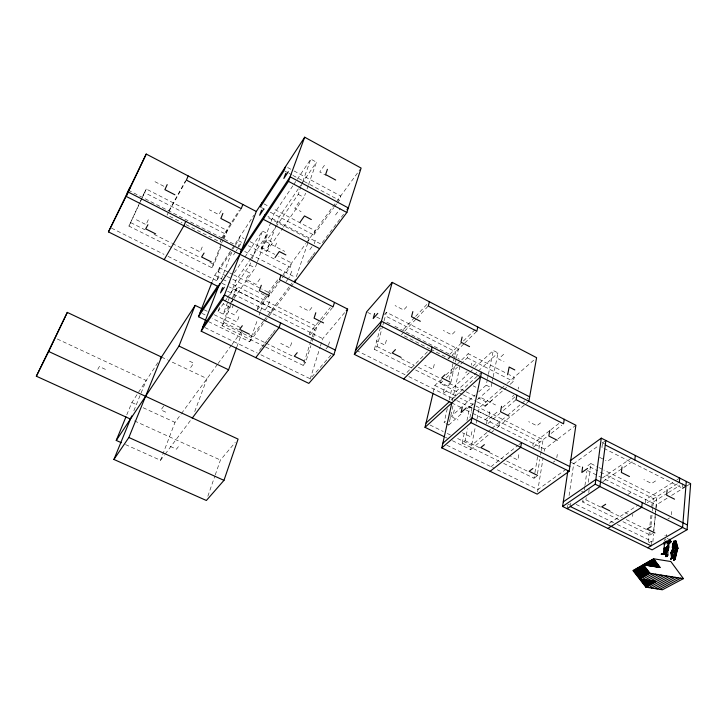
<?xml version="1.0" encoding="UTF-8"?>
<svg xmlns="http://www.w3.org/2000/svg" width="727" height="727" viewBox="0 0 727 727"><rect width="100%" height="100%" fill="white"/><g stroke="black" fill="none" stroke-linecap="round" stroke-linejoin="round"><path stroke-width="0.55" stroke-dasharray="3.63 2.73" d="M603.955 448.377L682.399 488.099L682.762 483.6M671.475 514.743L671.757 511.508M651.192 544.868L651.556 541.179L614.851 523.295M653.673 530.737L655.363 513.126M655.472 512.026L655.79 508.727M655.89 507.628L656.944 496.614L603.855 470.051M652.855 541.997L653.609 534.118M653.718 532.991L655.336 516.097M655.445 514.97L656.417 504.838L667.822 497.768M648.284 542.133L649.275 531.991M649.938 525.239L651.047 513.98M651.71 507.219L652.155 502.711L667.322 493.242M622.903 521.695L650.047 534.963L650.265 532.764M651.019 525.076L652.301 511.899M652.41 510.799L652.728 507.51M652.837 506.41L653.591 498.722L598.803 471.36M645.412 502.83L645.749 499.522L675.946 480.447M632.599 516.424L632.835 514.28M664.169 541.588L664.433 539.489M602.383 443.988L601.947 447.359L603.61 446.169M618.877 519.723L582.672 502.03L585.917 499.849L586.216 497.65M588.297 482.237L590.833 463.526L597.848 467.043M588.743 492.579L589.17 489.371M582.672 502.03L582.972 499.831M584.335 489.943L584.781 486.654M584.935 485.554L586.889 471.278M570.35 506.546L570.877 502.848M567.178 508.691L567.651 505.392M569.087 495.505L573.721 463.644L598.503 445.769M556.791 457.701L557.291 454.457M537.553 491.952L543.114 457.901M544.187 451.313L544.55 449.113L557.091 439.562M537.462 473.731L539.825 459.437M540.552 455.038L541.097 451.74M541.279 450.64L543.096 439.635L460.118 398.105M503.647 463.39L533.991 478.23L534.727 473.84M534.908 472.741L537.835 455.175M538.934 448.595L540.025 442.007L469.815 406.947L466.807 421.197M532.827 445.669L533.209 443.47L550.057 430.357M518.796 454.666L517.851 460L510.545 456.411M518.151 389.081L518.533 387.037M509.981 384.419L513.398 381.448L514.189 377.249L509.191 374.687M498.758 426.304L499.594 421.933L475.703 410.001M486.472 423.814L487.135 420.515L499.04 410.401M489.753 411.718L488.753 416.735L483.864 420.906M477.475 399.577L491.016 387.591L492.106 382.175M492.324 381.084L492.979 377.84M493.197 376.75L497.995 352.913L493.297 350.487L473.313 369.025M477.248 401.94L485.227 405.939L486.054 401.822L478.102 397.823M452.421 440.707L470.687 449.631L475.231 427.567M476.14 423.159L476.821 419.842M477.039 418.743L479.311 407.711L501.112 388.672M478.63 391.926L486.209 385.156L487.317 379.739M487.535 378.649L488.199 375.405M488.426 374.314L493.297 350.487M471.941 431.556L470.832 436.891L462.417 432.747M499.594 461.409L462.163 443.116L465.071 440.653L467.615 428.567M469.924 417.58L472.686 404.403L469.815 406.947M462.163 443.116L464.717 431.056M471.323 365.172L471.768 363.127M460.782 364.054L467.316 357.848L468.233 353.658L508.191 374.169M445.951 423.677L448.713 425.041L453.294 404.403M454.738 397.887L456.174 391.371L473.395 375.532M454.284 409.983L452.657 417.343L458.01 419.988M452.312 400.741L460.109 365.708M447.278 408.656L444.106 422.778L445.796 421.269M449.231 399.968L451.667 389.109L469.151 372.887M450.858 382.466L455.229 363.137M455.465 362.064L456.202 358.838M456.438 357.766L458.383 349.178L386.437 312.256L383.874 315.127M415.635 370.007L447.823 386.155L448.323 383.947M449.331 379.521L455.611 351.859L384.883 315.645M444.233 388.927L443.088 393.934L447.814 389.527M430.702 349.287L448.777 358.493L449.504 355.367M462.29 394.434L440.353 383.429L441.307 379.312M433.301 392.071L434.855 385.464L440.471 380.112M434.273 364.363L433.065 369.425L424.677 365.19M386.4 340.145L385.028 345.189L376.422 340.854M411.609 367.98L374.396 349.305L376.986 346.497L382.593 326.169M382.893 325.096L383.783 321.888M384.074 320.816L386.437 312.256M374.396 349.305L380.321 327.941M328.468 345.352L329.776 341.072M310.156 379.13L320.089 347.161M320.425 346.097L322.743 338.637L346.216 310.774M265.619 347.033L303.132 365.372L310.529 342.099M310.865 341.045L311.874 337.873M312.21 336.81L314.564 329.404L235.475 289.909L231.122 301.496M303.132 365.372L305.558 362.509L310.929 345.552M312.274 341.308L313.282 338.128M313.619 337.074L316.972 326.478L228.932 282.403M309.166 334.902L310.002 332.284L319.798 320.334M291.663 342.644L289.919 347.942L280.677 343.398M337.264 203.006L339.273 200.27L340.681 195.99L293.644 170.745M314.228 243.699L315.954 238.565M270.253 212.184L313.8 234.975L315.227 230.768L273.007 208.622M296.362 276.687L308.066 242.282M308.43 241.2L309.166 239.056L267.272 217.2M291.863 271.153L288.964 277.778M227.06 276.414L268.236 297.079L290.191 267.154L291.627 263.01L278.723 256.386M271.271 313.001L272.779 308.666L229.232 286.92M207.849 496.223L214.883 476.003M215.247 474.94L220.435 460.037L235.257 442.452M283.403 227.178L304.013 197.444L305.522 193.173M307.03 188.902L308.157 185.694M308.539 184.622L316.454 162.185L310.811 159.122L296.407 180.541M269.49 301.414L267.745 306.385L263.965 311.492M208.513 321.625L249.67 341.717L257.622 319.353M259.13 315.091L260.266 311.892M260.648 310.829L264.428 300.169M268.236 297.079L269.681 292.999L261.665 288.973M666.359 535.735L666.704 534.763L666.105 535.29M275.842 227.033L298.206 194.363L300.878 186.884M301.26 185.821L302.405 182.613M302.786 181.55L310.811 159.122M257.267 309.093L258.194 306.485L267.327 293.972M275.279 246.517L277.114 241.437M236.893 346.788L242.191 332.148M270.771 222.417L261.138 248.507L266.655 251.333L276.178 225.234M276.56 224.189L279.232 216.882L298.161 189.075M234.03 298.388L255.15 267.927L257.058 262.747M257.44 261.711L267.745 233.749L262.456 231.013L245.017 256.94M238.892 316.627L236.957 321.907L227.46 317.236M271.153 221.371L273.852 214.074L293.272 185.203M233.558 304.349L232.086 308.284L223.171 303.877M194.727 411.573L207.013 378.622L168.573 360.401M227.506 297.634L249.734 265.173L251.66 259.993M252.042 258.957L262.456 231.013M264.61 346.534L222.017 325.714L230.732 302.55M222.017 325.714L224.18 322.643L231.304 303.65M231.704 302.596L233.285 298.37M233.685 297.316L237.638 286.765L235.475 289.909M219.572 307.385L217.982 311.547L223.153 314.091L227.869 301.596M228.269 300.551L235.739 280.767L249.543 260.484M125.507 444.588L160.513 460.291L174.998 422.369L181.005 414.163M238.056 247.253L239.219 244.236M221.299 279.313L232.722 249.824M235.321 245.372L238.411 240.646L240.001 236.511L243.972 238.556M218.463 275.86L216.528 280.813L220.081 275.415M212.293 281.513L214.738 275.306L253.841 215.265M226.052 275.915L218.018 271.88L219.609 267.818L228.623 272.352M139.757 202.706L128.943 226.088L211.848 267.709L221.19 244.145M221.599 243.127L222.816 240.046M223.216 239.029L225.252 233.903L144.455 192.537L146.272 189.02L227.333 230.613L224.08 238.829M211.848 267.709L213.929 264.474L221.644 244.981M221.344 238.938L220.117 242.018L221.926 239.156M202.224 246.971L200.189 251.951L190.747 247.189M133.859 410.719L146.218 380.494L56.706 338.737M126.789 414.826L131.86 402.54L158.404 361.782M148.317 219.699L146.082 224.661L136.385 219.763M140.22 201.688L144.455 192.537M128.943 226.088L140.147 202.26M140.62 201.243L142.038 198.189M142.501 197.171L146.272 189.02M168.837 210.894L185.521 180.814M168.655 212.075L167.037 214.983L182.059 222.635M169.191 211.103L186.394 180.105M97.718 369.416L99.363 366.562L107.651 370.416M221.272 210.603L218.8 214.638L209.358 209.758M221.753 237.911L231.404 222.626M232.004 221.671L239.247 210.203M222.526 238.202L241.237 208.64M218.018 271.88L232.231 250.106M232.849 249.161L234.703 246.326M233.503 255.004L235.666 251.733M236.202 250.906L237.284 249.27M238.919 246.78L241.1 243.454M234.43 272.68L244.399 257.867M293.899 184.267L295.78 181.477M250.17 259.566L267.745 233.749M298.788 188.148L301.314 184.44M301.941 183.513L316.454 162.185M217.982 311.547L224.334 302.268M224.961 301.341L226.869 298.561M261.138 248.507L275.197 227.969M246.308 278.314L249.952 273.034L243.945 269.999M267.6 247.507L271.516 241.837L265.319 238.638M299.024 202.051L294.735 208.249L301.114 211.612M324.433 165.283L319.798 171.99L326.387 175.543M223.153 314.091L230.832 303.005M231.468 302.087L233.394 299.315M266.655 251.333L282.758 228.105M163.711 406.066L160.985 409.964L166.319 412.418M190.656 367.544L193.709 363.164L188.057 360.474M238.138 309.666L234.448 314.882L228.251 311.828M260.002 278.786L256.022 284.402L246.526 279.622M267.981 293.072L277.769 279.668M181.468 413.536L217.582 364.191M218.073 363.509L231.44 345.252M231.949 344.562L242.664 329.913M257.294 309.947L279.477 279.631M282.985 274.824L305.849 243.572M306.494 242.7L360.447 168.982M313.8 234.975L333.911 207.577M334.584 206.659L336.592 203.923M286.056 281.694L288.383 278.559M309.838 249.615L313.601 244.545M335.52 214.983L340.272 208.585M263.338 321.27L251.188 337.464L212.148 318.362M264.01 320.371L289.391 286.52M290.055 285.629L292.045 282.976M307.566 262.274L309.602 259.566M310.284 258.658L312.319 255.94M312.992 255.041L315.027 252.324M343.562 214.274L321.134 244.181L267.918 216.41M160.513 460.291L164.575 454.884M165.202 454.048L192.355 417.952M249.67 341.717L290.546 287.374M291.136 286.583L293.208 283.839M178.397 446.651L176.443 449.204L168.264 445.506M259.385 350.405L261.447 347.742M262.129 346.861L264.183 344.198M264.873 343.308L266.927 340.645M267.618 339.763L269.672 337.101M270.362 336.21L272.416 333.557M273.098 332.666L275.16 330.003M311.874 307.457L308.993 311.065L299.751 306.412M320.498 319.48L330.294 307.53M310.047 334.902L333.111 306.849M325.95 348.978L328.131 346.425M330.885 355.139L310.256 378.803L260.384 354.549M406.811 306.576L403.667 310.02L395.061 305.585M403.44 329.476L414.881 317.245M415.644 316.436L427.076 304.204M403.876 332.012L401.586 334.456L429.702 348.778M404.639 331.203L416.089 318.999M416.853 318.19L428.303 305.985M427.458 351.804L404.812 374.596L356.603 350.523M455.002 331.512L451.694 334.802L443.306 330.476M449.74 354.322L477.775 327.005M448.777 358.493L451.185 356.157M451.985 355.376L464.017 343.707M464.817 342.926L476.848 331.248M446.087 374.759L456.81 364.545M457.628 363.764L460.891 360.656M461.709 359.883L468.233 353.658M664.814 535.79L665.341 535.626M440.353 383.429L442.807 381.102M446.069 378.004L457.51 367.153M447.823 386.155L450.613 383.538M465.653 372.906L467.088 371.57M472.841 366.208L475.74 363.509M469.987 372.115L472.486 369.798M474.213 374.778L477.494 371.761M478.311 371.006L497.995 352.913M451.122 400.095L481.528 372.288M503.684 354.285L498.531 358.974L504.029 361.81M450.004 417.507L475.267 394.934M448.713 425.041L463.099 412.309M467.325 408.565L473.25 403.321M501.403 388.418L504.465 385.746M506.973 383.547L534.045 359.901M485.227 405.939L503.148 390.354M504.002 389.608L506.565 387.382M484.736 406.611L493.415 399.068M512.353 396.615L513.844 395.343M502.448 407.511L515.207 396.669M487.962 423.468L499.885 413.39M503.293 410.51L516.079 399.705M486.854 432.574L471.569 445.342L456.383 437.908M487.708 431.865L491.107 429.03M491.952 428.321L506.465 416.198M507.328 415.48L527.929 398.269M470.687 449.631L490.252 433.374M491.107 432.665L493.651 430.548M497.059 427.721L525.412 404.157M526.275 403.449L528.856 401.304M540.561 422.86L536.889 425.777L528.683 421.651M490.989 466.707L518.051 445.342M518.924 444.651L521.541 442.579M550.948 429.666L558.927 423.45M533.345 447.178L547.558 436.182M551.111 433.428L561.78 425.177M557.982 438.881L575.902 425.24M553.283 462.199L554.874 461.027M533.991 478.23L537.099 475.94M602.174 443.125L605.845 440.48M566.169 469.188L537.944 489.544L495.078 468.697M590.833 463.526L587.643 465.789L597.794 470.86M611.343 458.583L607.454 461.3L605.482 460.309M631.654 457.965L602.438 477.948L656.417 504.838M602.783 481.728L622.912 468.052M623.83 467.434L632.981 461.209M627.919 494.442L631.118 492.37M655.6 480.92L651.574 483.51L643.868 479.629M676.882 479.856L679.718 478.066M609.39 523.24L638.47 504.901M647.184 502.739L665.15 491.47M668.94 489.098L679.336 482.564M668.267 492.652L679.645 485.554M682.399 488.099L685.924 485.909M671.63 495.414L685.897 486.572M686.842 485.981L690.65 483.628M667.822 518.978L669.549 517.942M650.047 534.963L652.61 533.445M649.02 542.66L651.556 541.179M134.486 420.906L220.435 460.037M131.86 402.54L136.994 404.903M143.155 407.738L174.998 422.369M161.494 357.048L167.564 359.92M576.111 504.411L613.833 522.795M204.978 327.604L257.331 353.068M446.851 445.242L494.051 468.197M567.842 504.084L569.877 505.074M224.18 322.643L238.42 329.613M249.615 335.092L264.873 342.571M265.891 343.071L293.354 356.53M303.522 361.51L305.558 362.509M465.071 440.653L480.293 448.105M489.425 452.576L502.611 459.037M506.664 461.027L527.975 471.459M585.917 499.849L601.038 507.255M610.107 511.699L622.212 517.633M626.247 519.605L646.403 529.483M202.142 313.464L205.141 314.927M430.066 425.031L443.225 431.474M447.278 433.456L450.313 434.937M445.315 437.236L447.341 438.236M581.536 491.316L584.499 492.77M624.893 512.626L627.783 514.053M204.178 309.811L207.195 311.283M214.22 314.727L241.319 328.031M227.551 291.218L322.743 338.637M451.821 402.931L460.809 407.402M465.807 409.892L471.796 412.881M472.795 413.372L544.55 449.113M571.286 462.436L580.41 466.979M587.498 470.514L601.692 477.575M111.495 228.124L164.011 254.35M168.037 256.358L219.109 281.867M222.144 283.376L228.214 286.411M408.81 376.595L455.784 400.05M456.783 400.55L474.704 409.501M463.29 394.934L476.249 401.44M214.738 275.306L221.835 278.85M222.853 279.359L227.924 281.903M434.855 385.464L456.074 396.079M598.848 467.543L602.856 469.542M481.474 397.887L495.55 404.966M599.557 457.319L604.491 459.809M130.742 222.626L144.946 229.777M154.069 234.367L171.318 243.045M172.335 243.554L200.734 257.84M209.867 262.429L213.929 264.474M376.986 346.497L391.108 353.604M401.195 358.675L414.308 365.272M418.343 367.308L440.526 378.467M229.623 272.852L232.631 274.37M233.631 274.87L260.666 288.465M449.268 383.32L465.171 391.317M466.171 391.817L477.112 397.324M473.204 385.864L475.876 387.218M602.529 442.87L604.537 443.888M249.734 265.173L255.15 267.927M486.209 385.156L491.016 387.591M128.234 190.156L234.766 244.554M367.617 312.392L372.66 314.964M376.686 317.017L380.721 319.08M386.764 322.17L390.79 324.224M394.825 326.287L410.946 334.511M411.691 334.893L451.249 355.094M452.258 355.612L459.31 359.211M244.663 251.451L295.026 277.141M186.067 224.67L219.118 241.509M667.122 538.398L669.176 539.443M238.411 240.646L242.391 242.682M248.37 245.744L290.191 267.154M467.316 357.848L513.398 381.448M249.924 241.609L274.751 254.35M154.969 181.695L164.675 186.703M265.782 241.628L284.739 251.388M261.347 207.531L266.291 210.112M263.956 203.869L268.99 206.513M298.206 194.363L304.013 197.444M285.039 171.227L288.001 172.808M288.982 173.335L291.945 174.925M292.926 175.452L339.273 200.27M287.638 167.519L292.645 170.209M665.305 538.861L666.277 540.652"/><path stroke-width="1.09" d="M675.81 555.328L675.174 553.665L676.364 551.784L676.201 555.664L674.747 559.69L673.711 560.163L674.538 551.729L676.364 551.784L674.747 559.69L675.019 553.629M669.912 539.443L670.803 541.315L667.877 545.105L667.831 555.155L666.85 556.664L667.722 554.865L665.941 554.61L666.241 548.222M670.821 552.993L673.057 547.676L672.302 547.231L673.229 546.54L673.611 550.721L672.557 553.011L672.693 558.163L670.621 559.063L671.53 557.118L670.821 552.993L672.611 549.957L673.529 545.586L672.957 543.514L673.329 542.878L675.41 543.169L676.346 542.478L676.728 543.642L676.028 546.25L675.41 543.169M664.096 544.05L664.487 542.687L664.142 547.958L664.978 553.42L665.814 554.001L665.623 547.849L665.759 548.885L669.013 543.86L667.977 541.506M666.423 541.551L667.749 543.351L667.868 541.542L669.622 543.396L671.121 541.788L670.803 541.315M664.487 542.687L664.378 544.232L664.033 542.633M567.796 471.314L562.598 506.474L652.101 549.876L687.079 529.719L690.65 483.628L601.274 438.145L570.177 460.764M686.288 481.41L682.589 527.493L647.73 547.758M679.336 482.564L679.718 478.066M675.892 552.765L676.61 553.129L677.019 551.693L676.628 547.849L677.21 545.177L675.474 542.842L676.237 541.515L675.356 540.688L673.693 541.333L674.011 543.56L673.693 541.333L674.611 541.806M675.928 540.997L675.856 543.505L676.392 545.214L677.21 545.177L678.009 548.358L676.71 550.248L675.528 549.785L673.529 545.586L672.811 546.522M667.15 489.753L666.659 495.214L674.538 499.167M676.628 547.849L676.746 550.239L675.528 549.785L673.329 542.878L674.238 543.614L674.865 546.032L675.365 551.248L677.019 551.693M642.223 502.539L641.732 507.255L607.899 528.438M672.584 553.438L674.138 551.475L673.611 550.721L671.766 552.702L672.557 553.011L672.693 558.163L670.621 559.063L672.111 557.682L671.53 557.118L671.466 558.754L672.611 557.418L672.911 554.492M634.807 459.973L635.307 455.465M674.747 559.69L675.092 556.6M622.003 467.007L621.367 472.468L629.437 476.521M667.74 550.702L668.131 547.422M605.845 440.48L599.92 486.536L567.178 508.691M562.598 506.474L595.213 484.209L601.274 438.145M582.6 467.07L581.845 472.468L587.58 468.424M666.286 547.295L667.004 546.704L665.659 556.646L667.277 549.612L667.004 546.704L668.086 546.286M569.123 471.278L575.902 425.24L380.221 325.669L354.34 354.376L451.821 402.931L441.816 447.887L537.198 494.151L569.123 471.278L471.005 422.669L441.816 447.887M673.057 547.676L673.229 546.54L674.62 548.094L673.965 545.75M564.252 419.306L563.552 423.805L516.079 399.705L516.906 395.224M672.302 547.231L672.966 544.514M549.73 430.593L548.849 436.046L557.255 440.271M668.331 549.994L668.813 547.086M668.413 545.423L668.713 543.614M521.541 442.579L520.705 447.296L490.107 471.314M528.856 401.304L536.59 357.684L392.235 282.385L366.608 311.874L354.34 354.376M501.557 406.32L500.512 411.773L509.127 416.098M507.646 374.75L509.136 367.026L514.789 369.934M471.005 422.669L481.528 372.288M462.272 407.102L461.109 412.491L466.252 407.92M477.775 327.005L476.848 331.248L428.303 305.985L429.366 301.75M668.086 549.903L669.022 545.704M462.118 337.046L460.954 342.199L469.551 346.625M444.297 436.745L425.013 427.331L433.047 393.18M432.138 347.097L431.066 351.541L403.703 378.958M672.957 543.514L674.683 542.96L674.992 541.679L673.693 541.333L674.774 543.741L676.728 543.642M676.746 550.239L677.21 545.177L676.801 549.112L677.319 548.431L676.055 544.241M412.854 311.583L411.518 316.727L420.333 321.27M380.221 325.669L392.235 282.385M374.641 313.473L373.196 318.553L377.776 313.382M675.783 544.405L676.346 542.478L674.992 541.679M333.893 354.749L347.642 309.093L126.189 196.408L146.227 154.06L256.304 211.484L222.662 299.642L201.197 331.194L308.83 383.393L333.893 354.749L222.662 299.642M334.493 302.405L333.111 306.849L279.477 279.631L281.031 275.197M295.262 279.913L294.535 282.067L346.852 212.493L361.11 168.073L304.686 137.212L256.304 211.484M315.8 312.737L314.073 318.144L323.57 322.915M280.64 322.906L279.059 327.577L255.74 357.639M131.723 415.935L113.921 459.455L206.368 500.485L223.971 480.356L238.083 439.099L48.7 351.495L36.35 376.213L130.442 419.061M327.404 169.309L325.605 174.562L335.701 180.014M667.05 548.776L666.077 551.021M261.302 285.284L259.366 290.664L269.126 295.571M192.355 417.952L228.569 369.789L236.511 347.833M206.504 320.643L198.471 316.718L288.465 181.341L304.686 137.212M285.775 173.29L283.848 178.478L288.319 171.672M285.638 166.447L284.057 170.7L260.357 207.013L261.947 202.815M264.91 214.838L263.229 219.3L319.653 248.67M261.584 210.148L259.648 215.256L263.783 208.976M222.526 287.619L220.481 292.945L224.298 287.265M201.197 331.194L219.663 283.521M198.471 316.718L211.893 282.549M242.873 204.469L241.237 208.64L186.394 180.105L188.211 175.961M121.391 442.734L116.247 440.426L178.978 346.052L195.145 305.376L202.17 308.821M222.889 213.411L220.854 218.473L230.568 223.48M113.921 459.455L128.87 437.49L161.494 357.048L67.302 312.401L36.35 376.213M116.247 440.426L125.953 416.88M185.73 221.39L183.867 225.761L164.184 259.657M663.796 553.074L664.324 551.902L664.978 553.42L661.288 554.156L665.814 554.001L661.288 554.156L663.796 553.074L664.287 547.858L664.087 554.074L663.533 553.42L664.324 551.902M167.174 184.613L164.911 189.647L174.898 194.791M218.445 286.683L108.459 231.895L146.227 154.06M129.606 188.193L127.243 193.182L130.424 186.821M48.7 351.495L67.302 312.401M108.459 231.895L128.243 192.064L241.637 249.906M674.592 558.427L673.711 560.163L674.992 558.427M147.926 224.725L145.691 228.869L155.669 233.894M665.759 548.885L667.877 545.105M204.069 253.06L201.606 257.013L211.321 261.902M160.258 358.938L195.145 305.376M200.134 312.483L217.618 286.129M240.41 251.76L290.128 176.806L348.315 207.931L346.961 209.739M202.969 326.623L224.434 294.989L335.301 350.069M676.71 550.248L678.009 548.358L676.455 545.704M275.06 257.512L279.304 251.524L285.884 254.913M299.897 222.435L304.486 215.946L311.301 219.536M242.309 325.732L239.637 329.404L249.397 334.193M668.576 542.578L669.903 540.797L669.612 539.27M297.216 352.704L294.326 356.212L303.831 360.865M346.216 310.774L347.642 309.093M355.603 350.023L381.448 321.234L529.647 396.833M395.433 349.623L392.253 352.977L401.068 357.411M671.793 552.92L674.138 551.475L672.611 549.957M445.051 374.669L441.698 377.867L450.295 382.193M426.022 423.05L449.45 401.622M425.013 427.331L480.592 376.74M666.259 554.901L667.831 555.155M442.834 443.288L471.987 417.961L569.814 466.561M484.364 444.66L480.792 447.596L489.416 451.821M532.882 468.497L529.156 471.296L537.562 475.413M563.28 501.857L595.84 479.493L687.442 525.003M605.673 504.265L601.711 506.855L609.789 510.817M651.147 526.602L647.039 529.074L654.918 532.936M653.682 558.799L632.953 570.541L645.876 587.116L662.379 589.788L683.416 578.628L670.83 561.517L653.682 558.799L660.152 567.433L643.204 564.734L649.702 573.23L683.416 578.628M633.335 570.668L643.595 564.861M633.853 571.34L644.113 565.542M634.38 572.013L644.64 566.224M634.907 572.685L645.158 566.906M635.425 573.349L645.676 567.587M635.952 574.021L646.203 568.269M636.47 574.693L646.721 568.95M636.988 575.357L647.239 569.623M637.506 576.02L647.757 570.304M638.024 576.684L648.275 570.977M638.542 577.356L648.793 571.658M639.06 578.02L649.302 572.331M639.578 578.683L649.82 573.003M649.702 573.23L639.469 578.901L656.09 581.573M639.751 578.937L649.993 573.267M642.504 579.383L652.773 573.712M645.258 579.828L655.563 574.157M648.011 580.273L658.344 574.603M650.765 580.719L661.134 575.057M653.528 581.155L663.933 575.502M645.876 587.116L666.723 575.948M648.802 587.589L669.522 576.393M651.537 588.025L672.311 576.847M654.264 588.47L675.11 577.293M657.008 588.915L677.918 577.738M659.743 589.361L680.717 578.192M673.82 542.624L675.956 542.378M665.941 554.61L666.568 554.628M671.975 550.557L673.611 550.721M672.92 552.047L675.165 552.856L672.92 552.047L674.283 552.638M128.87 437.49L223.971 480.356M675.365 551.248L673.384 550.303L673.229 546.54M178.978 346.052L228.569 369.789M570.35 506.546L651.101 545.795M595.213 484.209L687.079 529.719M605.264 444.979L685.924 485.909M288.465 181.341L346.852 212.493M672.62 545.241L674.283 546.677M675.356 540.688L676.237 541.515M669.821 540.225L671.121 541.788M640.614 579.228L646.557 586.853M639.951 579.119L646.158 587.071M643.268 579.655L648.175 585.98M642.604 579.546L647.775 586.198M641.941 579.446L647.366 586.416M641.278 579.337L646.966 586.634M646.585 580.191L650.211 584.871M645.921 580.082L649.802 585.099M645.258 579.973L649.393 585.317M644.595 579.873L648.993 585.535M643.931 579.764L648.584 585.753M649.247 580.619L651.846 583.99M648.584 580.509L651.437 584.208M647.911 580.41L651.028 584.435M647.248 580.3L650.62 584.653M652.564 581.155L653.891 582.881M651.901 581.046L653.482 583.099M651.238 580.937L653.073 583.327M650.574 580.837L652.664 583.545M649.911 580.728L652.255 583.772M654.564 581.473L655.127 582.209M653.9 581.373L654.718 582.436M653.228 581.264L654.3 582.654M644.722 563.988L645.703 565.288M644.304 564.225L645.031 565.179M643.886 564.461L644.349 565.07M646.385 563.052L648.411 565.715M645.967 563.289L647.73 565.606M645.549 563.516L647.057 565.497M645.131 563.752L646.385 565.388M648.048 562.107L651.119 566.142M647.63 562.344L650.438 566.042M647.212 562.58L649.765 565.933M646.803 562.816L649.084 565.824M650.147 560.917L654.5 566.687M649.729 561.153L653.827 566.578M649.311 561.389L653.146 566.469M648.884 561.626L652.473 566.36M648.466 561.862L651.792 566.251M651.828 559.963L657.217 567.115M651.41 560.199L656.536 567.005M650.983 560.444L655.863 566.896M650.565 560.681L655.181 566.796M653.518 559.008L659.925 567.551M653.091 559.245L659.253 567.442M652.673 559.49L658.571 567.333M652.246 559.726L657.89 567.224M674.011 541.76L674.683 542.96M666.768 541.551L667.749 543.351M675.174 553.665L674.538 551.729L674.729 555.183M675.528 549.785L674.238 543.614M672.611 557.418L671.766 552.702M671.857 553.874L672.111 557.682M665.787 541.769L665.859 544.023M676.346 542.478L676.392 545.214"/></g></svg>
